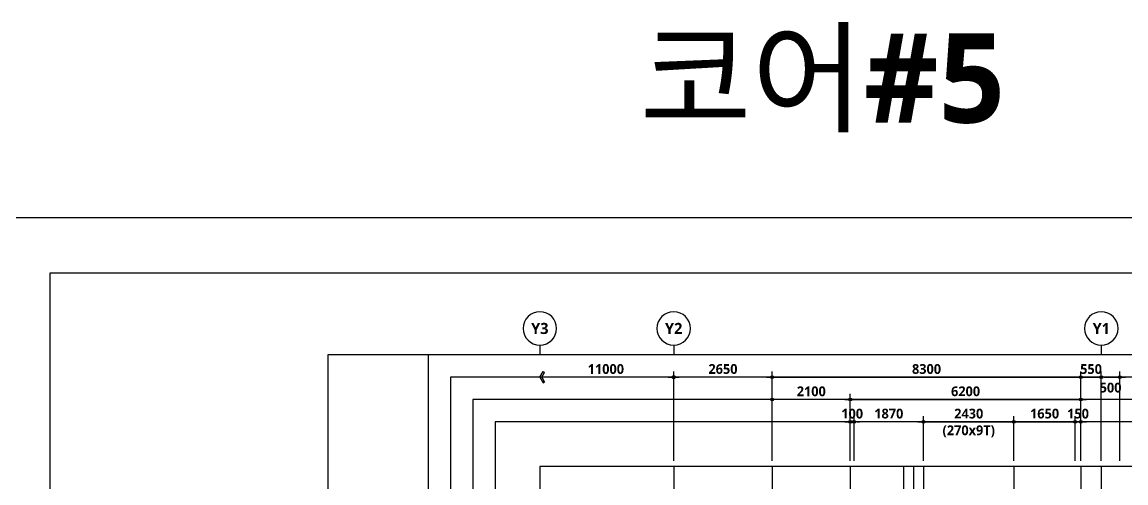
# Model space of a CAD drawing. Header units: millimetres. Extents: x 0 to 356400, y 0 to 68257.
# Drawn here: x 178950 to 208637, y 55856 to 68257 of the extents above; entities that cross this region are included whole.
import ezdxf
from ezdxf.enums import TextEntityAlignment as Align

# ---------------------------------------------------------------- set-up
doc = ezdxf.new("R2010")
doc.units = ezdxf.units.MM
doc.header["$LTSCALE"] = 75
doc.linetypes.add('CEN', pattern=[62, 60, -1, 0, -1])
doc.layers.get('Defpoints').update_dxf_attribs({"color": 161})
for name, color, linetype in [('A-ANNO-TEXT1', 7, 'Continuous'), ('A-CEN', 1, 'CEN'), ('A-ST-AXIS-BUB', 7, 'Continuous'), ('A-ST-AXIS-CEN', 252, 'CEN'), ('A-ST-AXIS-DIM', 7, 'Continuous')]:
    doc.layers.add(name, color=color, linetype=linetype)
for name, color, linetype, plot in [('Defpoint', 161, 'Continuous', False), ('G(그리드1)', 185, 'Continuous', False), ('G(그리드2)', 235, 'Continuous', False)]:
    doc.layers.add(name, color=color, linetype=linetype, plot=plot)
doc.styles.add('2020음성 1차', font='NanumGothicBold.ttf')
doc.styles.add('SH_대대리576', font='')
doc.styles.add('SH_진천_나눔', font='NanumGothicBold.ttf')
doc.styles.get('SH_대대리576').set_extended_font_data('NanumGothic', bold=True)
doc.dimstyles.new('SHP 75', dxfattribs={"dimscale": 75, "dimtxt": 3.5, "dimasz": 1, "dimexe": 2, "dimexo": 2, "dimgap": 1, "dimtad": 1, "dimdec": 0, "dimzin": 0, "dimdsep": 46, "dimtxsty": 'SH_대대리576', "dimblk": 'DIMDOT', "dimcen": 0.09, "dimclrd": 256, "dimclre": 256, "dimclrt": 3, "dimadec": 0, "dimazin": 1, "dimtfac": 1, "dimtdec": 0, "dimtix": 1, "dimtmove": 2, "dimatfit": 0, "dimldrblk": 'DIMDOT', "dimfxl": 1, "dimtfillclr": 3, "dimtolj": 1, "dimtzin": 0, "dimlwd": -1, "dimlwe": -1, "dimarcsym": 0})

# ---------------------------------------------------------------- blocks, each defined once
blk = doc.blocks.new('DIMDOT')
at = {"color": 0}
blk.add_line((-2, 0), (2, 0), dxfattribs=at)
for radius in [0.5, 0.25]:
    blk.add_circle((0, 0), radius, dxfattribs=at)
blk = doc.blocks.new('*D3675')
at = {"layer": 'A-ST-AXIS-DIM'}
for p, q in [((199125, 56450), (199125, 58850)), ((207425, 56450), (207425, 58850)), ((199200, 58700), (207350, 58700))]:
    blk.add_line(p, q, dxfattribs=at)
at = {"layer": 'Defpoints', "color": 0}
for p in [(207425, 58700), (199125, 56300), (207425, 56300)]:
    blk.add_point(p, dxfattribs=at)
at = {"layer": 'A-ST-AXIS-DIM', "linetype": 'ByBlock', "xscale": 75, "yscale": 75, "zscale": 75, "rotation": 180}
blk.add_blockref('DIMDOT', (199125, 58700), dxfattribs=at)
at = {"layer": 'A-ST-AXIS-DIM', "linetype": 'ByBlock', "xscale": 75, "yscale": 75, "zscale": 75}
blk.add_blockref('DIMDOT', (207425, 58700), dxfattribs=at)
at = {"layer": 'A-ST-AXIS-DIM', "color": 3, "insert": (203275, 58920), "char_height": 262.5, "attachment_point": 5, "style": 'SH_대대리576'}
blk.add_mtext('\\A1;8300', dxfattribs=at)
blk = doc.blocks.new('A-ST-AXIS-BUB-1')
at = {"layer": 'A-ST-AXIS-BUB'}
blk.add_line((0, 350), (0, 0), dxfattribs=at)
blk.add_circle((0, 950), 600, dxfattribs=at)
blk = doc.blocks.new('*D3676')
at = {"layer": 'A-ST-AXIS-DIM'}
for p, q in [((207425, 56450), (207425, 58850)), ((207975, 56450), (207975, 58850)), ((207350, 58700), (207275, 58700)), ((207425, 58700), (207975, 58700)), ((208050, 58700), (208125, 58700))]:
    blk.add_line(p, q, dxfattribs=at)
at = {"layer": 'Defpoints', "color": 0}
for p in [(207975, 58700), (207425, 56300), (207975, 56300)]:
    blk.add_point(p, dxfattribs=at)
at = {"layer": 'A-ST-AXIS-DIM', "linetype": 'ByBlock', "xscale": 75, "yscale": 75, "zscale": 75}
blk.add_blockref('DIMDOT', (207425, 58700), dxfattribs=at)
at = {"layer": 'A-ST-AXIS-DIM', "linetype": 'ByBlock', "xscale": 75, "yscale": 75, "zscale": 75, "rotation": 180}
blk.add_blockref('DIMDOT', (207975, 58700), dxfattribs=at)
at = {"layer": 'A-ST-AXIS-DIM', "color": 3, "insert": (207700, 58919), "char_height": 262.5, "attachment_point": 5, "style": 'SH_대대리576'}
blk.add_mtext('\\A1;550', dxfattribs=at)
blk = doc.blocks.new('*D3677')
at = {"layer": 'A-ST-AXIS-DIM'}
for p, q in [((196475, 56450), (196475, 58850)), ((199125, 56450), (199125, 58850)), ((199050, 58700), (196550, 58700))]:
    blk.add_line(p, q, dxfattribs=at)
at = {"layer": 'Defpoints', "color": 0}
for p in [(196475, 58700), (196475, 56300), (199125, 56300)]:
    blk.add_point(p, dxfattribs=at)
at = {"layer": 'A-ST-AXIS-DIM', "linetype": 'ByBlock', "xscale": 75, "yscale": 75, "zscale": 75, "rotation": 180}
blk.add_blockref('DIMDOT', (196475, 58700), dxfattribs=at)
at = {"layer": 'A-ST-AXIS-DIM', "linetype": 'ByBlock', "xscale": 75, "yscale": 75, "zscale": 75}
blk.add_blockref('DIMDOT', (199125, 58700), dxfattribs=at)
at = {"layer": 'A-ST-AXIS-DIM', "color": 3, "insert": (197800, 58920), "char_height": 262.5, "attachment_point": 5, "style": 'SH_대대리576'}
blk.add_mtext('\\A1;2650', dxfattribs=at)
blk = doc.blocks.new('*D3678')
at = {"layer": 'A-ST-AXIS-DIM'}
for p, q in [((201225, 56450), (201225, 58250)), ((207425, 56450), (207425, 58250)), ((201300, 58100), (207350, 58100))]:
    blk.add_line(p, q, dxfattribs=at)
at = {"layer": 'Defpoints', "color": 0}
for p in [(207425, 58100), (201225, 56300), (207425, 56300)]:
    blk.add_point(p, dxfattribs=at)
at = {"layer": 'A-ST-AXIS-DIM', "linetype": 'ByBlock', "xscale": 75, "yscale": 75, "zscale": 75, "rotation": 180}
blk.add_blockref('DIMDOT', (201225, 58100), dxfattribs=at)
at = {"layer": 'A-ST-AXIS-DIM', "linetype": 'ByBlock', "xscale": 75, "yscale": 75, "zscale": 75}
blk.add_blockref('DIMDOT', (207425, 58100), dxfattribs=at)
at = {"layer": 'A-ST-AXIS-DIM', "color": 3, "insert": (204325, 58319.85973), "char_height": 262.5, "attachment_point": 5, "style": 'SH_대대리576'}
blk.add_mtext('\\A1;6200', dxfattribs=at)
blk = doc.blocks.new('*D3679')
at = {"layer": 'A-ST-AXIS-DIM'}
for p, q in [((199125, 56450), (199125, 58250)), ((201225, 56450), (201225, 58250)), ((201150, 58100), (199200, 58100))]:
    blk.add_line(p, q, dxfattribs=at)
at = {"layer": 'Defpoints', "color": 0}
for p in [(199125, 58100), (199125, 56300), (201225, 56300)]:
    blk.add_point(p, dxfattribs=at)
at = {"layer": 'A-ST-AXIS-DIM', "linetype": 'ByBlock', "xscale": 75, "yscale": 75, "zscale": 75, "rotation": 180}
blk.add_blockref('DIMDOT', (199125, 58100), dxfattribs=at)
at = {"layer": 'A-ST-AXIS-DIM', "linetype": 'ByBlock', "xscale": 75, "yscale": 75, "zscale": 75}
blk.add_blockref('DIMDOT', (201225, 58100), dxfattribs=at)
at = {"layer": 'A-ST-AXIS-DIM', "color": 3, "insert": (200175, 58319), "char_height": 262.5, "attachment_point": 5, "style": 'SH_대대리576'}
blk.add_mtext('\\A1;2100', dxfattribs=at)
blk = doc.blocks.new('*D3709')
at = {"layer": 'A-ST-AXIS-DIM'}
for p, q in [((203195, 56450), (203195, 57650)), ((205625, 56450), (205625, 57650)), ((203270, 57500), (205550, 57500))]:
    blk.add_line(p, q, dxfattribs=at)
at = {"layer": 'Defpoints', "color": 0}
for p in [(205625, 57500), (203195, 56300), (205625, 56300)]:
    blk.add_point(p, dxfattribs=at)
at = {"layer": 'A-ST-AXIS-DIM', "linetype": 'ByBlock', "xscale": 75, "yscale": 75, "zscale": 75, "rotation": 180}
blk.add_blockref('DIMDOT', (203195, 57500), dxfattribs=at)
at = {"layer": 'A-ST-AXIS-DIM', "linetype": 'ByBlock', "xscale": 75, "yscale": 75, "zscale": 75}
blk.add_blockref('DIMDOT', (205625, 57500), dxfattribs=at)
at = {"layer": 'A-ST-AXIS-DIM', "color": 3, "char_height": 262.5, "attachment_point": 5, "style": 'SH_대대리576'}
for s, insert in [('\\A1;2430', (204410, 57720)), ('\\A1;(270x9T)', (204410, 57243))]:
    blk.add_mtext(s, dxfattribs=dict(at, insert=insert))
blk = doc.blocks.new('*D3710')
at = {"layer": 'A-ST-AXIS-DIM'}
for p, q in [((205625, 56450), (205625, 57650)), ((207275, 56450), (207275, 57650)), ((205700, 57500), (207200, 57500))]:
    blk.add_line(p, q, dxfattribs=at)
at = {"layer": 'Defpoints', "color": 0}
for p in [(207275, 57500), (205625, 56300), (207275, 56300)]:
    blk.add_point(p, dxfattribs=at)
at = {"layer": 'A-ST-AXIS-DIM', "linetype": 'ByBlock', "xscale": 75, "yscale": 75, "zscale": 75, "rotation": 180}
blk.add_blockref('DIMDOT', (205625, 57500), dxfattribs=at)
at = {"layer": 'A-ST-AXIS-DIM', "linetype": 'ByBlock', "xscale": 75, "yscale": 75, "zscale": 75}
blk.add_blockref('DIMDOT', (207275, 57500), dxfattribs=at)
at = {"layer": 'A-ST-AXIS-DIM', "color": 3, "insert": (206450, 57719.85973), "char_height": 262.5, "attachment_point": 5, "style": 'SH_대대리576'}
blk.add_mtext('\\A1;1650', dxfattribs=at)
blk = doc.blocks.new('*D3711')
at = {"layer": 'A-ST-AXIS-DIM'}
for p, q in [((201325, 56450), (201325, 57650)), ((203195, 56450), (203195, 57650)), ((203120, 57500), (201400, 57500))]:
    blk.add_line(p, q, dxfattribs=at)
at = {"layer": 'Defpoints', "color": 0}
for p in [(201325, 57500), (201325, 56300), (203195, 56300)]:
    blk.add_point(p, dxfattribs=at)
at = {"layer": 'A-ST-AXIS-DIM', "linetype": 'ByBlock', "xscale": 75, "yscale": 75, "zscale": 75, "rotation": 180}
blk.add_blockref('DIMDOT', (201325, 57500), dxfattribs=at)
at = {"layer": 'A-ST-AXIS-DIM', "linetype": 'ByBlock', "xscale": 75, "yscale": 75, "zscale": 75}
blk.add_blockref('DIMDOT', (203195, 57500), dxfattribs=at)
at = {"layer": 'A-ST-AXIS-DIM', "color": 3, "insert": (202260, 57719.85973), "char_height": 262.5, "attachment_point": 5, "style": 'SH_대대리576'}
blk.add_mtext('\\A1;1870', dxfattribs=at)
blk = doc.blocks.new('*D3712')
at = {"layer": 'A-ST-AXIS-DIM'}
for p, q in [((201225, 56450), (201225, 57650)), ((201325, 56450), (201325, 57650)), ((201150, 57500), (201075, 57500)), ((201225, 57500), (201325, 57500)), ((201400, 57500), (201475, 57500))]:
    blk.add_line(p, q, dxfattribs=at)
at = {"layer": 'Defpoints', "color": 0}
for p in [(201325, 57500), (201225, 56300), (201325, 56300)]:
    blk.add_point(p, dxfattribs=at)
at = {"layer": 'A-ST-AXIS-DIM', "linetype": 'ByBlock', "xscale": 75, "yscale": 75, "zscale": 75}
blk.add_blockref('DIMDOT', (201225, 57500), dxfattribs=at)
at = {"layer": 'A-ST-AXIS-DIM', "linetype": 'ByBlock', "xscale": 75, "yscale": 75, "zscale": 75, "rotation": 180}
blk.add_blockref('DIMDOT', (201325, 57500), dxfattribs=at)
at = {"layer": 'A-ST-AXIS-DIM', "color": 3, "insert": (201275, 57719), "char_height": 262.5, "attachment_point": 5, "style": 'SH_대대리576'}
blk.add_mtext('\\A1;100', dxfattribs=at)
blk = doc.blocks.new('*D3713')
at = {"layer": 'A-ST-AXIS-DIM'}
for p, q in [((207275, 56450), (207275, 57650)), ((207425, 56450), (207425, 57650)), ((207200, 57500), (207125, 57500)), ((207425, 57500), (207275, 57500)), ((207500, 57500), (207575, 57500))]:
    blk.add_line(p, q, dxfattribs=at)
at = {"layer": 'Defpoints', "color": 0}
for p in [(207275, 57500), (207275, 56300), (207425, 56300)]:
    blk.add_point(p, dxfattribs=at)
at = {"layer": 'A-ST-AXIS-DIM', "linetype": 'ByBlock', "xscale": 75, "yscale": 75, "zscale": 75}
blk.add_blockref('DIMDOT', (207275, 57500), dxfattribs=at)
at = {"layer": 'A-ST-AXIS-DIM', "linetype": 'ByBlock', "xscale": 75, "yscale": 75, "zscale": 75, "rotation": 180}
blk.add_blockref('DIMDOT', (207425, 57500), dxfattribs=at)
at = {"layer": 'A-ST-AXIS-DIM', "color": 3, "insert": (207350, 57719), "char_height": 262.5, "attachment_point": 5, "style": 'SH_대대리576'}
blk.add_mtext('\\A1;150', dxfattribs=at)
blk = doc.blocks.new('arrow1')
at = {"color": 0}
for p, q in [((0, 0), (0.286, 0.501)), ((0, 0), (0.286, -0.501)), ((0.165, 0), (0.41, 0.429)), ((0.165, 0), (0.41, -0.429)), ((0.286, 0.501), (0.41, 0.43)), ((0.286, -0.501), (0.41, -0.43))]:
    blk.add_line(p, q, dxfattribs=at)
blk = doc.blocks.new('*D4514')
at = {"layer": 'A-ST-AXIS-DIM'}
for p, q in [((207975, 56450), (207975, 58850)), ((208475, 56450), (208475, 58850)), ((208050, 58700), (208400, 58700))]:
    blk.add_line(p, q, dxfattribs=at)
at = {"layer": 'Defpoints', "color": 0}
for p in [(208475, 58700), (207975, 56300), (208475, 56300)]:
    blk.add_point(p, dxfattribs=at)
at = {"layer": 'A-ST-AXIS-DIM', "linetype": 'ByBlock', "xscale": 75, "yscale": 75, "zscale": 75, "rotation": 180}
blk.add_blockref('DIMDOT', (207975, 58700), dxfattribs=at)
at = {"layer": 'A-ST-AXIS-DIM', "linetype": 'ByBlock', "xscale": 75, "yscale": 75, "zscale": 75}
blk.add_blockref('DIMDOT', (208475, 58700), dxfattribs=at)
at = {"layer": 'A-ST-AXIS-DIM', "color": 3, "insert": (208225, 58419), "char_height": 262.5, "attachment_point": 5, "style": 'SH_대대리576'}
blk.add_mtext('\\A1;500', dxfattribs=at)

msp = doc.modelspace()

# ---------------------------------------------------------------- linework, layer by layer
at = {"layer": 'A-CEN'}
for p, q in [((199125, 56300), (199125, 9200)), ((201225, 56300), (201225, 9200)), ((207425, 56300), (207425, 9200))]:
    msp.add_line(p, q, dxfattribs=at)
at = {"layer": 'A-ST-AXIS-CEN'}
for p, q in [((196475, 56300), (196475, 9200)), ((207975, 56300), (207975, 9200))]:
    msp.add_line(p, q, dxfattribs=at)
at = {"layer": 'A-ST-AXIS-DIM'}
for p, q in [((196475, 57800), (196475, 58800)), ((196475, 57800), (196475, 58800)), ((196425, 58700), (192875, 58700))]:
    msp.add_line(p, q, dxfattribs=at)
at = {"layer": 'Defpoint'}
for points in [[(222750, 63000), (222750, 0), (178200, 0), (178200, 63000)], [(179700, 61500), (179700, 8250), (221250, 8250), (221250, 61500)]]:
    msp.add_lwpolyline(points, close=True, dxfattribs=at)
at = {"layer": 'G(그리드1)'}
for points in [[(213775, 59300), (187175, 59300), (187175, 6800), (213775, 6800)], [(213775, 59300), (189875, 59300), (189875, 6800), (213775, 6800)], [(213175, 58700), (190475, 58700), (190475, 7400), (213175, 7400)], [(212575, 58100), (191075, 58100), (191075, 8000), (212575, 8000)], [(211975, 57500), (191675, 57500), (191675, 8000), (211975, 8000)], [(210775, 56300), (192875, 56300), (192875, 9200), (210775, 9200)]]:
    msp.add_lwpolyline(points, close=True, dxfattribs=at)
at = {"layer": 'G(그리드2)'}
for p, q in [((202655, 56300), (202655, 7400)), ((202925, 56300), (202925, 7400)), ((203195, 56300), (203195, 7400)), ((205625, 56300), (205625, 7400))]:
    msp.add_line(p, q, dxfattribs=at)

# ---------------------------------------------------------------- block references
at = {"layer": 'A-ST-AXIS-BUB', "xscale": -0.75, "yscale": 0.75, "zscale": 0.75}
for p in [(192875, 59300), (196475, 59300), (207975, 59300)]:
    msp.add_blockref('A-ST-AXIS-BUB-1', p, dxfattribs=at)
at = {"layer": 'A-ST-AXIS-DIM'}
for name, p, xscale, yscale, zscale, rotation in [('arrow1', (192875, 58700), -300, 300, 300, 179.9999999999856), ('DIMDOT', (196475, 58700), -75, 75, 75, 180)]:
    msp.add_blockref(name, p, dxfattribs=dict(at, xscale=xscale, yscale=yscale, zscale=zscale, rotation=rotation))

# ---------------------------------------------------------------- texts
at = {"layer": 'A-ANNO-TEXT1', "style": 'SH_진천_나눔'}
for s, p in [('Y3', (192875, 60012.5)), ('Y2', (196475, 60012.5)), ('Y1', (207975, 60012.5))]:
    msp.add_text(s, height=300, dxfattribs=at).set_placement(p, align=Align.MIDDLE_CENTER)
at = {"layer": 'A-ST-AXIS-DIM', "color": 3, "insert": (194650, 58919.9), "char_height": 262.5, "attachment_point": 5, "style": 'SH_진천_나눔'}
msp.add_mtext('\\A1;11000', dxfattribs=at)
at = {"layer": 'Defpoints', "style": '2020음성 1차'}
msp.add_text('코어#5', height=2400, dxfattribs=at).set_placement((200475, 66750), align=Align.MIDDLE_CENTER)

# ---------------------------------------------------------------- dimensions: what is measured, and where the dimension line sits
at = {"layer": 'A-ST-AXIS-DIM'}
for base, p1, p2, angle, picture, middle in [((196475, 58700), (199125, 56300), (196475, 56300), 180, '*D3677', (197800, 58919.9)), ((207425, 58700), (199125, 56300), (207425, 56300), 0, '*D3675', (203275, 58919.9)), ((207975, 58700), (207425, 56300), (207975, 56300), 0, '*D3676', (207700, 58919.3)), ((199125, 58100), (201225, 56300), (199125, 56300), 180, '*D3679', (200175, 58319.3)), ((207425, 58100), (201225, 56300), (207425, 56300), 0, '*D3678', (204325, 58319.9))]:
    dim = msp.add_linear_dim(base=base, p1=p1, p2=p2, angle=angle, dimstyle='SHP 75', override={"dimtxsty": 'SH_대대리576', "dimldrblk": 'DIMDOT'}, dxfattribs=at)
    dim.commit()
    dim.dimension.update_dxf_attribs({"geometry": picture, "text_midpoint": middle})
dim = msp.add_linear_dim(base=(208475, 58700), p1=(207975, 56300), p2=(208475, 56300), dimstyle='SHP 75', dxfattribs=at)
dim.commit()
dim.dimension.update_dxf_attribs({"geometry": '*D4514', "text_midpoint": (208225, 58419.3), "dimtype": 160})
for base, p1, p2, angle, picture, middle in [((201325, 57500), (201225, 56300), (201325, 56300), 180, '*D3712', (201275, 57718.9)), ((201325, 57500), (203195, 56300), (201325, 56300), 0, '*D3711', (202260, 57719.9)), ((207275, 57500), (205625, 56300), (207275, 56300), 180, '*D3710', (206450, 57719.9)), ((207275, 57500), (207425, 56300), (207275, 56300), 0, '*D3713', (207350, 57719.3))]:
    dim = msp.add_linear_dim(base=base, p1=p1, p2=p2, angle=angle, dimstyle='SHP 75', dxfattribs=at)
    dim.commit()
    dim.dimension.update_dxf_attribs({"geometry": picture, "text_midpoint": middle})
dim = msp.add_linear_dim(base=(205625, 57500), p1=(203195, 56300), p2=(205625, 56300), angle=180, text='<>\\X(270x9T)', dimstyle='SHP 75', dxfattribs=at)
dim.commit()
dim.dimension.update_dxf_attribs({"geometry": '*D3709', "text_midpoint": (204410, 57500)})

doc.saveas('drawing.dxf')
